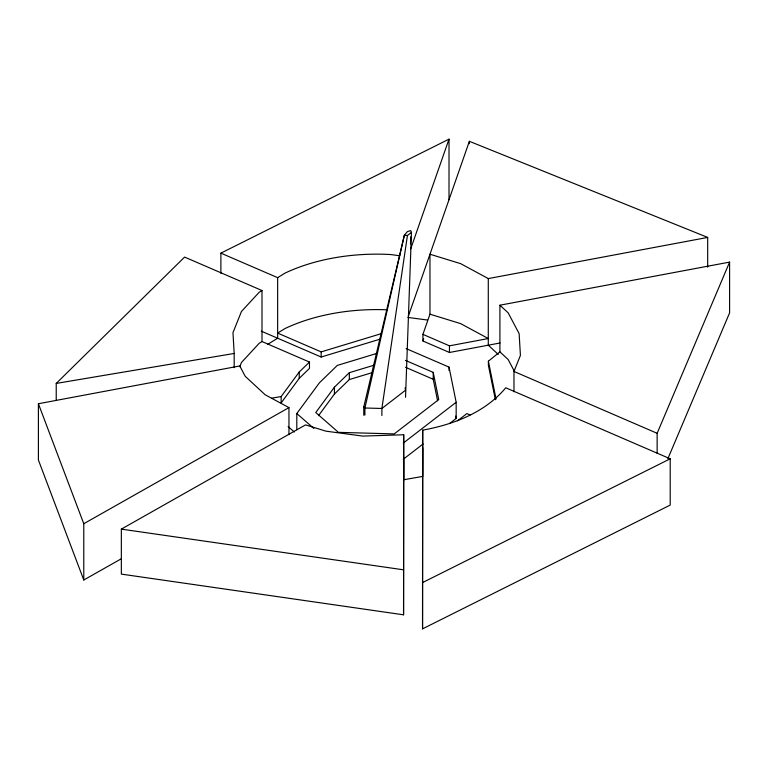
<?xml version="1.0" encoding="UTF-8"?>
<svg xmlns="http://www.w3.org/2000/svg" width="768" height="768" viewBox="0 0 768 768"><rect width="100%" height="100%" fill="white"/><g stroke="black" fill="none" stroke-linecap="round" stroke-linejoin="round"><path stroke-width="1.15" d="M403.555 614.813L403.69 434.765L362.707 436.09L325.987 431.174L305.549 424.886L121.344 529.123L121.344 574.109L403.555 614.813L403.699 459.782M422.544 582.586L422.698 430.138C453.408 424.608 485.366 412.349 505.747 387.773L670.205 458.803L670.205 505.075L422.544 628.858L422.544 582.586L670.205 458.803M422.544 628.858L422.717 447.667M363.773 415.267L363.773 407.011L404.352 235.229L407.414 231.6L410.717 230.602L411.456 232.378L405.533 397.296M410.477 243.878L410.832 236.726M411.456 232.378L407.434 235.478L381.888 408.48L381.888 415.555M404.352 235.229L364.906 408L364.906 415.075M410.678 248.938L449.011 139.142L220.886 253.142L220.886 273.331M408.307 316.291L469.373 141.312L707.683 237.427L707.683 267.158M500.016 342.989L449.453 352.474L422.918 341.011L422.918 334.368L429.965 314.179L429.965 254.218L460.666 263.664L488.285 278.582L488.285 345.187L498.25 354.422M422.918 341.011L423.696 338.774M239.77 366.72L241.478 362.477L259.21 343.267L261.994 341.549L309.475 362.054L309.475 368.39L299.242 378.336L281.146 402.912L281.146 396.566L299.242 371.99L309.475 362.054M513.974 391.795L513.974 371.453L520.416 355.411L519.139 333.658L508.157 312.835L499.91 305.203L729.6 262.109L729.6 312.864L667.891 458.65M657.139 453.36L657.139 433.296L729.6 262.109M296.803 429.686L296.803 413.53L319.44 382.781L337.334 365.395L376.877 353.405M374.179 365.155L349.334 372.691L334.435 387.168L315.763 412.531L338.419 432.346L394.224 433.91L438.73 399.571L433.219 372.384L405.446 360.394M318.528 415.642L334.435 394.032L349.334 379.555L371.923 372.71M56.227 400.157L56.227 383.424L184.589 257.088L261.994 290.525L261.994 341.549M495.37 399.706L488.39 365.29L488.39 361.2L499.91 351.869L499.91 305.203M403.258 443.107L456.163 402.278L449.04 367.123L406.109 348.586M403.258 459.274L423.101 443.962M449.549 423.542L456.163 418.445L456.163 402.278M457.478 420.845L466.877 413.587L470.112 414.989M220.886 253.142L277.642 277.661L284.947 273.149A144.413 83.376 0 0 1 390.672 254.544L399.869 255.782M261.994 290.525L259.21 292.243L241.478 311.453L232.963 332.659L234.182 353.453L234.182 367.69M267.859 344.266L277.642 338.218L277.642 277.661M121.277 558.787L83.779 580.003L83.779 523.718L288.96 407.616L288.96 434.678M387.178 309.811A144.413 83.376 0 0 0 284.947 328.57L277.642 333.091L321.168 351.888L381.206 333.686M261.274 331.152L321.168 357.024L380.074 339.158M488.285 278.582L707.683 237.427M83.779 580.003L38.4 460.022L38.4 403.738L239.76 365.962L245.222 376.31L265.171 394.781L288.96 407.616M422.918 334.368L449.453 345.83L488.285 338.544L460.666 323.626L429.965 314.179M56.227 383.424L234.182 353.453M271.747 398.15L281.146 396.566M404.544 235.392L407.434 235.478M407.914 317.424L427.402 320.026M121.344 529.123L403.555 569.818M513.974 371.453L657.139 433.296M405.446 367.258L433.219 379.258L437.578 400.771M363.773 407.011L364.906 408L381.888 408.48L405.533 390.221L405.062 387.878M296.803 413.53L313.853 428.438M288.134 426.586L294.355 432.019M499.91 351.869L508.157 359.51L514.195 370.954M38.4 403.738L83.779 523.718M488.39 361.2L496.061 399.053M455.693 416.102L456.163 418.445M469.373 141.312L469.373 143.693M449.453 345.83L449.453 352.474M449.011 139.142L449.011 199.709M449.04 367.123L449.04 370.589M433.219 372.384L433.219 379.258M422.698 430.138L422.698 476.41L403.69 479.76L403.69 434.765M349.334 372.691L349.334 379.555M334.435 387.168L334.435 394.032M321.168 351.888L321.168 357.024M299.242 371.99L299.242 378.336"/></g></svg>
